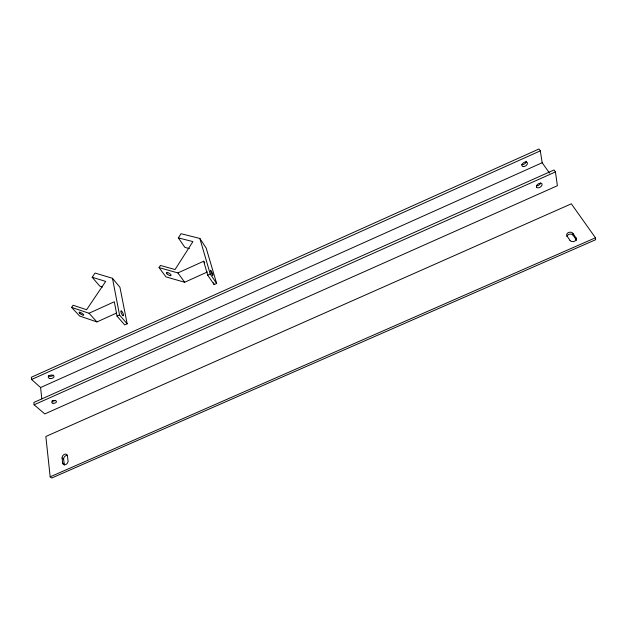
<?xml version="1.0" encoding="UTF-8"?>
<svg xmlns="http://www.w3.org/2000/svg" width="627" height="627" viewBox="0 0 627 627"><rect width="100%" height="100%" fill="white"/><g stroke="black" fill="none" stroke-linecap="round" stroke-linejoin="round"><path stroke-width="0.94" d="M159.046 267.611L160.441 265.448L175.058 269.539L192.92 241.599L178.342 237.876L181.046 233.714L199.841 238.448L206.181 248.065L216.652 283.467L214.144 284.595L207.686 275.151L203.665 261.232L177.896 272.925L159.046 267.611L165.975 276.875L184.659 282.252L207.459 271.938M71.596 307.402L73.085 305.224L86.597 309.714L105.689 281.398L92.177 277.275L95.061 273.051L112.484 278.294L119.945 287.291L127.163 323.806L124.702 324.919L117.03 316.126L114.318 301.767L89.018 313.241L71.596 307.402L79.653 316.047L96.95 321.925L116.567 313.053M117.03 316.126L119.53 314.997L127.163 323.806M207.686 275.151L210.233 273.999L216.652 283.467M31.577 379.5L540.309 150.856L538.969 148.991L31.35 377.25L31.577 379.5L40.59 387.533L41.813 398.921M40.59 387.533L542.167 162.746L540.309 150.856M34.101 404.791L555.436 171.931L554.033 169.972L33.866 402.44L34.101 404.791L44.791 413.922L557.387 185.725L555.436 171.931M50.168 476.818L595.462 237.79L571.33 203.814L45.842 436.486L50.168 476.818L51.743 478.009L595.65 239.702L595.462 237.79M189.409 248.574L184.894 247.391L178.342 237.876M102.507 287.009L99.826 286.178L92.177 277.275M62.692 463.087L62.841 463.721A3.159 2.289 -49.2 0 0 65.6 464.599L66.29 464.231A3.159 2.289 -49.2 0 0 68.061 460.9L67.418 455.711A3.143 2.273 -48.9 0 0 64.448 454.348A3.143 2.273 -48.9 0 0 62.089 458.063L62.692 463.087L64.22 464.309M62.089 458.063L63.617 459.293L64.369 464.944M89.018 313.241L96.95 321.925M569.982 240.368L570.405 240.839A3.339 2.532 -7.3 0 0 574.363 241.301L575.092 240.901A3.339 2.532 -7.3 0 0 575.97 237.837L572.921 233.416A3.323 2.508 -7.6 0 0 568.485 232.554A3.323 2.508 -7.6 0 0 567.012 236.018L569.935 240.306M177.896 272.925L184.659 282.252M542.167 162.746L549.511 173.083M572.921 233.416L573.172 235.313L576.205 239.726A3.331 2.532 -7.2 0 1 576.472 240.345M203.665 261.232L204.731 262.823M213.603 282.753L214.144 284.595M199.841 238.448L210.233 273.999M112.484 278.294L119.53 314.997M575.923 237.766L576.158 239.663M63.617 459.293A3.135 2.273 -48.9 0 1 67.332 455.343M566.933 236.645A3.307 2.508 -7.6 0 1 569.559 234.184A3.307 2.508 -7.6 0 1 573.172 235.313M55.497 400.355A2.39 1.372 -9.1 0 1 52.151 400.724M540.678 182.966A3.159 1.881 -32.7 0 1 536.602 185.843M526.116 161.178A3.08 1.897 -33.3 0 1 524.736 163.749A3.08 1.897 -33.3 0 1 521.664 164.674M53.381 375.197A2.923 1.732 -8.5 0 1 48.365 375.706M122.814 315.553L122.484 315.209A2.759 0.729 65.3 0 1 120.862 310.984A2.759 0.729 65.3 0 1 122.947 313.218A2.759 0.729 65.3 0 1 122.814 315.553M212.49 275.034L212.224 274.657A2.782 0.431 65.5 0 1 210.484 270.441A2.782 0.431 65.5 0 1 212.216 272.863A2.782 0.431 65.5 0 1 212.49 275.034M536.54 187.112L536.406 186.627A3.166 1.873 -32.6 0 1 538.758 183.625A3.166 1.873 -32.6 0 1 541.979 183.876L542.104 184.369A3.166 1.873 -32.6 0 1 539.761 187.363A3.166 1.873 -32.6 0 1 536.54 187.112M167.017 273.858A2.743 0.925 32.2 0 0 171.006 275.551A2.743 0.925 32.2 0 0 168.169 272.698A2.743 0.925 32.2 0 0 167.017 273.858M79.872 313.429A2.735 0.698 32.5 0 0 83.681 315.169A2.735 0.698 32.5 0 0 80.593 312.465A2.735 0.698 32.5 0 0 79.872 313.429M52.903 403.208A2.398 1.364 -9.1 0 0 56.469 401.625A2.398 1.364 -9.1 0 0 52.895 400.825A2.398 1.364 -9.1 0 0 52.903 403.208M523.569 166.61A3.088 1.889 -33.3 0 0 527.417 163.051A3.088 1.889 -33.3 0 0 522.973 163.208A3.088 1.889 -33.3 0 0 523.569 166.61M49.682 378.449A2.923 1.724 -8.6 0 0 54.032 376.513A2.923 1.724 -8.6 0 0 49.666 375.44A2.923 1.724 -8.6 0 0 49.682 378.449"/></g></svg>
